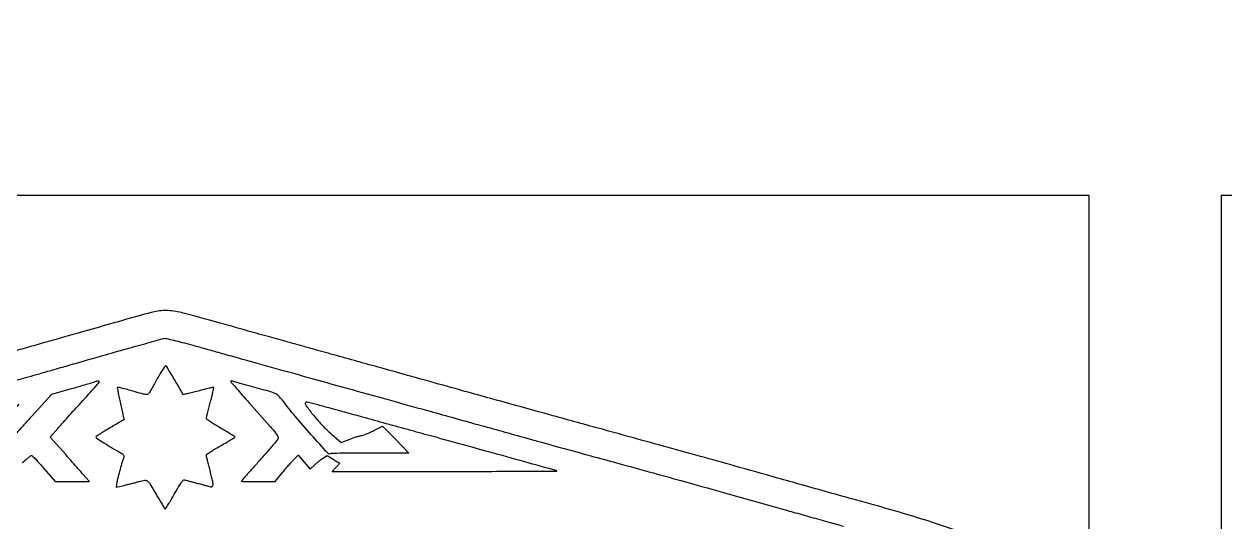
# Model space of a CAD drawing. Header units: millimetres. Extents: x 8 to 202, y 10 to 284.
# Drawn here: x 102.12 to 147.64, y 37.64 to 56.5 of the extents above; entities that cross this region are included whole.
import ezdxf

# ---------------------------------------------------------------- set-up
doc = ezdxf.new("R2010")
doc.units = ezdxf.units.MM
doc.layers.add('CUT', color=1, linetype='Continuous')
doc.layers.add('ENGRAVE', color=7, linetype='Continuous')

msp = doc.modelspace()

# ---------------------------------------------------------------- linework, layer by layer
at = {"layer": 'CUT'}
for points in [[(72.5, 10), (142.5, 10), (142.5, 50), (72.5, 50)], [(147.5, 10), (187.5, 10), (187.5, 50), (147.5, 50)]]:
    msp.add_lwpolyline(points, close=True, dxfattribs=at)
at = {"layer": 'ENGRAVE'}
for points in [[(90.966, 39.973, -0.000005), (92.194, 40.313, -0.000005), (93.41, 40.65, -0.000008), (94.41, 40.928, 0.000314)], [(125.396, 20.721, 0.000011), (120.227, 20.732, 0.000328)], [(137.431, 37.331, 0.004709), (136.523, 37.631, 0.005466), (135.449, 37.962, 0.004873), (134.327, 38.283, -0.000661), (133.598, 38.485, -0.00029), (132.634, 38.754, -0.000287), (131.61, 39.041, -0.000384), (130.682, 39.302, 0.000346), (129.041, 39.764, 0.000732), (127.767, 40.12, 0.000575), (126.315, 40.521, 0.000142), (123.933, 41.176, -0.000264), (122.054, 41.693, -0.000334), (120.317, 42.174, -0.000276), (118.339, 42.723, -0.000113), (115.652, 43.472, 0.000128), (114.756, 43.721, 0.000123), (113.85, 43.973, 0.000122), (113.051, 44.195, 0.000449), (112.546, 44.335, -0.000786), (112.058, 44.47, -0.000251), (111.331, 44.673, -0.00025), (110.522, 44.9, -0.000279), (109.743, 45.119, 0.003545), (108.158, 45.554, 0.050937), (107.582, 45.646, 0.074032), (107.065, 45.6, 0.011079), (106.055, 45.33, -0.001222), (105.402, 45.142, -0.000277), (104.293, 44.827, -0.000287), (103.013, 44.464, -0.000279), (101.721, 44.099, 0.000065), (100.411, 43.73, 0.000062)], [(101.677, 42.964, 0.000826), (102.176, 43.105, 0.000188), (103.02, 43.345, 0.000194), (103.994, 43.623, 0.000189), (104.977, 43.905, -0.000809), (105.901, 44.168, -0.001278), (106.695, 44.391, -0.000284), (107.392, 44.584, -0.055886), (107.464, 44.595, -0.07015), (107.53, 44.589, -0.002089), (107.8, 44.523, -0.004125), (108.118, 44.442, -0.002831), (108.477, 44.345, -0.000357), (108.932, 44.219, -0.00014), (109.558, 44.044, -0.000139), (110.235, 43.855, -0.000173), (110.864, 43.679, 0.000234), (112.281, 43.283, 0.000194), (113.79, 42.863, 0.000192), (115.318, 42.438, 0.000213), (116.795, 42.029, -0.000162), (117.511, 41.831, -0.000072), (118.454, 41.569, -0.000071), (119.451, 41.292, -0.000097), (120.353, 41.041, 0.000413), (121.301, 40.778, 0.000235), (122.448, 40.461, 0.000235), (123.604, 40.144, 0.000389), (124.579, 39.877, -0.000481), (125.979, 39.493, -0.000794), (127.161, 39.166, -0.000607), (128.542, 38.78, -0.000169), (130.704, 38.172, 0.000212), (131.272, 38.012, 0.000126), (131.948, 37.822, 0.000126), (132.623, 37.634, 0.000218), (133.184, 37.477, -0.001986)], [(99.547, 42.365, -0.000037), (100.423, 42.612, -0.000036), (101.194, 42.828, -0.000136)], [(101.372, 41.986, -0.000012), (101.127, 41.918, -0.000009), (100.852, 41.842, -0.000009), (100.588, 41.769, -0.000019)], [(102.048, 39.872, -0.007431), (102.17, 39.981, -0.010924), (102.28, 40.073, -0.00649), (102.375, 40.147, -0.166369), (102.405, 40.157, -0.198854), (102.436, 40.143, -0.003436), (102.564, 40.011, -0.008136), (102.711, 39.85, -0.005257), (102.877, 39.661), (103.299, 39.165), (103.95, 39.165), (104.6, 39.165), (104.454, 39.334, 0.002336), (104.365, 39.436, 0.000308), (104.176, 39.651, 0.000357), (103.951, 39.906, 0.000299), (103.713, 40.176), (103.117, 40.848), (103.407, 41.182, -0.002929), (103.557, 41.353, -0.000927), (103.783, 41.607, -0.000926), (104.037, 41.889, -0.001029), (104.283, 42.161, 0.000897), (104.852, 42.789, 0.036462), (104.966, 42.935, 0.631093), (104.943, 42.974, 0.064337), (104.804, 42.943, -0.014321), (104.709, 42.911, -0.001459), (104.479, 42.842, -0.001823), (104.205, 42.763, -0.001453), (103.909, 42.679), (103.164, 42.47), (102.421, 41.648, -0.000973), (102.115, 41.311, -0.001002), (101.811, 40.978, -0.000967)], [(101.315, 41.398, 0.000186), (101.941, 42.104, 0.396732)]]:
    msp.add_lwpolyline(points, format="xyb", dxfattribs=at)
for points in [[(107.173, 43.068, -0.001209), (107.063, 42.872, -0.001645), (106.964, 42.696, -0.001084), (106.879, 42.548, -0.018656), (106.85, 42.501, -0.206589), (106.802, 42.47, -0.077271), (106.72, 42.47, -0.029175), (106.574, 42.501, -0.003357), (106.252, 42.591, 0.003475), (106.038, 42.65, 0.005385), (105.853, 42.699, 0.001897), (105.693, 42.738, 0.152449), (105.667, 42.736, 0.354696), (105.657, 42.718, 0.003036), (105.686, 42.55, 0.0087), (105.724, 42.352, 0.00529), (105.776, 42.12, -0.001043), (105.829, 41.888, -0.001731), (105.873, 41.692, -0.000127), (105.912, 41.516, -0.323824), (105.91, 41.512, -0.001262), (105.905, 41.509, -0.000001), (105.751, 41.418, -0.000009), (105.579, 41.317, -0.000006), (105.376, 41.198, 0.00463), (105.173, 41.077, 0.007382), (105.003, 40.969, 0.002505), (104.859, 40.873, 0.250475), (104.848, 40.853, 0.254742), (104.867, 40.817, 0.002095), (105.144, 40.64, 0.007523), (105.442, 40.457, 0.007614), (105.745, 40.284, -0.02078), (105.826, 40.235, -0.052877), (105.88, 40.19, -0.08281), (105.907, 40.151, -0.19179), (105.909, 40.115, 0.006159), (105.822, 39.837, 0.005935), (105.74, 39.552, 0.005738), (105.674, 39.301, 0.024007), (105.644, 39.148), (105.615, 38.956), (105.911, 39.023, 0.003903), (106.044, 39.055, 0.002361), (106.202, 39.094, 0.002365), (106.358, 39.135, 0.004154), (106.486, 39.17, -0.032114), (106.7, 39.215, -0.211102), (106.803, 39.187, -0.087051), (106.896, 39.079, -0.003141), (107.173, 38.608, 0.003665), (107.281, 38.425, 0.005905), (107.376, 38.27, 0.001604), (107.46, 38.138, 0.257165), (107.475, 38.13, 0.258559), (107.49, 38.138, 0.001189), (107.586, 38.295, 0.005074), (107.694, 38.477, 0.003133), (107.818, 38.692, -0.005205), (107.977, 38.966, -0.021527), (108.082, 39.127, -0.030905), (108.158, 39.22, -0.284203), (108.206, 39.233, 0.005151), (108.253, 39.221, 0.000365), (108.382, 39.186, 0.000515), (108.537, 39.145, 0.000389), (108.708, 39.1, -0.000335), (108.878, 39.055, -0.000438), (109.034, 39.014, -0.000322), (109.165, 38.979, -0.004068), (109.214, 38.965, 0.354044), (109.268, 38.988, 0.142929), (109.285, 39.071, 0.038754), (109.255, 39.256, 0.005357), (109.16, 39.635, -0.002568), (109.111, 39.826, -0.003753), (109.07, 39.995, -0.001855), (109.036, 40.139, -0.065699), (109.033, 40.174, -0.239569), (109.048, 40.201, -0.004356), (109.192, 40.296, -0.009762), (109.366, 40.404, -0.006237), (109.572, 40.523, 0.004055), (109.778, 40.641, 0.006513), (109.952, 40.745, 0.001937), (110.099, 40.837, 0.25799), (110.109, 40.855, 0.255162), (110.1, 40.873, 0.001885), (109.951, 40.967, 0.006404), (109.777, 41.074, 0.003988), (109.57, 41.196, -0.006265), (109.364, 41.318, -0.009841), (109.19, 41.429, -0.004353), (109.046, 41.526, -0.247391), (109.031, 41.554, -0.058202), (109.035, 41.589, -0.001297), (109.075, 41.752, -0.002918), (109.123, 41.943, -0.001967), (109.181, 42.161, 0.003244), (109.237, 42.376, 0.005246), (109.281, 42.56, 0.001273), (109.318, 42.721, 0.257237), (109.313, 42.736, 0.259101), (109.298, 42.74, 0.001209), (109.133, 42.701, 0.00512), (108.944, 42.654, 0.003162), (108.723, 42.595, -0.005738), (108.502, 42.538, -0.009492), (108.314, 42.495, -0.003579), (108.155, 42.463, -0.37529), (108.137, 42.473, 0.050819), (108.076, 42.607, 0.002213), (107.814, 43.05, 0.000783), (107.532, 43.521, 0.178827), (107.493, 43.552, 0.333204), (107.467, 43.544, 0.005662), (107.381, 43.416, 0.011934), (107.282, 43.258, 0.007346)], [(109.966, 42.947, 0.043201), (109.992, 42.911, 0.000548), (110.179, 42.696, 0.001599), (110.395, 42.447, 0.001047), (110.647, 42.163, -0.000592), (111.448, 41.258, -0.013893), (111.667, 40.995, -0.055472), (111.753, 40.857, -0.282962), (111.744, 40.772, -0.012863), (111.618, 40.616, -0.002024), (111.36, 40.319, -0.002322), (111.063, 39.981, -0.002436), (110.768, 39.651, 0.002335), (110.615, 39.48, 0.003736), (110.486, 39.333, 0.000834), (110.374, 39.203, 0.178852), (110.368, 39.187, 0.403123), (110.377, 39.178, 0.001187), (110.555, 39.172, 0.005438), (110.76, 39.167, 0.003263), (111.004, 39.166), (111.64, 39.167), (111.933, 39.526, -0.004445), (112.056, 39.673, -0.004331), (112.182, 39.82, -0.004274), (112.295, 39.946, -0.016109), (112.369, 40.023), (112.512, 40.162), (112.741, 39.898), (112.969, 39.634), (113.146, 39.805, -0.013343), (113.224, 39.877, -0.010211), (113.313, 39.952, -0.010346), (113.4, 40.018, -0.023909), (113.468, 40.063), (113.614, 40.15), (113.835, 40.016, -0.001051), (113.921, 39.964, -0.001536), (113.996, 39.918, -0.000737), (114.06, 39.878, -0.027541), (114.074, 39.869, -0.39731), (114.076, 39.857, -0.012134), (114.045, 39.814, -0.017774), (114.002, 39.762, -0.010564), (113.947, 39.704), (113.802, 39.553), (118.066, 39.553, 0.000376), (119.699, 39.555, 0.000631), (121.072, 39.558, 0.000023), (122.309, 39.563, 0.675574), (122.312, 39.57, 0.123002), (122.28, 39.588, 0.000074), (121.274, 39.868, 0.000665), (119.915, 40.244, 0.000155), (117.636, 40.87, -0.000158), (116.789, 41.102, -0.000115), (115.848, 41.361, -0.000117), (114.957, 41.607, -0.000258), (114.277, 41.795, 0.001434), (113.731, 41.945, 0.002312), (113.265, 42.069, 0.000385), (112.852, 42.176, 0.144897), (112.821, 42.175, 0.499671), (112.79, 42.083, 0.016283), (113.059, 41.72, 0.022555), (113.409, 41.316, 0.023691), (113.789, 40.953), (114.138, 40.649), (114.442, 40.767, -0.008625), (114.569, 40.814, -0.008089), (114.701, 40.857, -0.008085), (114.819, 40.892, -0.027385), (114.898, 40.909, 0.042722), (114.978, 40.929, 0.011097), (115.102, 40.975, 0.011201), (115.241, 41.034, 0.01122), (115.378, 41.099), (115.706, 41.263), (116.21, 40.756), (116.714, 40.249), (115.246, 40.249, 0.001907), (114.68, 40.248, 0.003027), (114.195, 40.241, 0.000697), (113.771, 40.232, 0.133684), (113.73, 40.22, -0.361715), (113.646, 40.232, -0.001683), (113.011, 40.938, -0.00762), (112.402, 41.641, -0.013042), (111.918, 42.248, 0.040856), (111.772, 42.411, 0.087279), (111.632, 42.504, 0.0343), (111.401, 42.587, 0.002059), (110.692, 42.784, -0.0006), (110.5, 42.837, -0.000674), (110.315, 42.888, -0.000617), (110.158, 42.932, -0.003644), (110.076, 42.956, 0.0113), (110.007, 42.975, 0.08194), (109.973, 42.978, 0.354078), (109.962, 42.967, 0.168268)]]:
    msp.add_lwpolyline(points, format="xyb", close=True, dxfattribs=at)

doc.saveas('drawing.dxf')
